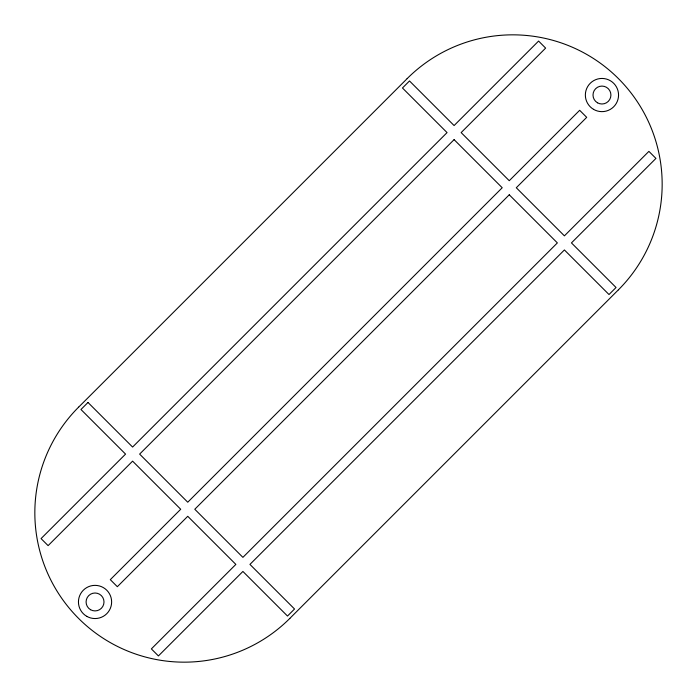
<?xml version="1.0" encoding="UTF-8"?>
<svg xmlns="http://www.w3.org/2000/svg" width="697" height="697" viewBox="0 0 697 697"><rect width="100%" height="100%" fill="white"/><g stroke="black" fill="none" stroke-linecap="round" stroke-linejoin="round"><path stroke-width="1.05" d="M78.622 407.153L407.153 78.622M289.847 618.378L618.378 289.847M289.856 618.387A149.376 149.376 0 0 1 78.587 618.413A149.376 149.376 0 0 1 78.613 407.144M407.144 78.613A149.376 149.376 0 0 1 618.413 78.587A149.376 149.376 0 0 1 618.387 289.856M87.996 402.465L80.957 409.505L125.556 454.096L41.062 538.589L48.102 545.629L132.596 461.144L180.706 509.254L110.3 579.66L117.34 586.7L187.746 516.294L235.856 564.404L151.371 648.898L158.411 655.938L242.905 571.444L287.495 616.043L294.535 609.004L249.944 564.404L564.404 249.944L609.004 294.535L616.043 287.495L571.444 242.905L655.938 158.411L648.898 151.371L564.404 235.856L516.294 187.746L586.7 117.34L579.66 110.3L509.254 180.706L461.144 132.596L545.629 48.102L538.589 41.062L454.096 125.556L409.505 80.957L402.465 87.996L447.056 132.596L132.596 447.056L87.996 402.465M454.096 139.635L139.635 454.096L187.746 502.215L502.215 187.746L454.096 139.635M509.254 194.785L194.785 509.254L242.905 557.365L557.365 242.905L509.254 194.785M593.504 109.324A16.597 16.597 0 0 0 618.553 95.228A16.597 16.597 0 0 0 593.818 80.573A16.597 16.597 0 0 0 593.504 109.324M90.558 609.718A8.965 8.965 0 0 0 104.001 601.955A8.965 8.965 0 0 0 90.558 594.201A8.965 8.965 0 0 0 90.558 609.718M597.477 102.799A8.965 8.965 0 0 0 610.921 95.045A8.965 8.965 0 0 0 597.477 87.282A8.965 8.965 0 0 0 597.477 102.799M86.742 616.331A16.597 16.597 0 0 0 111.633 601.955A16.597 16.597 0 0 0 86.742 587.588A16.597 16.597 0 0 0 86.742 616.331"/></g></svg>
